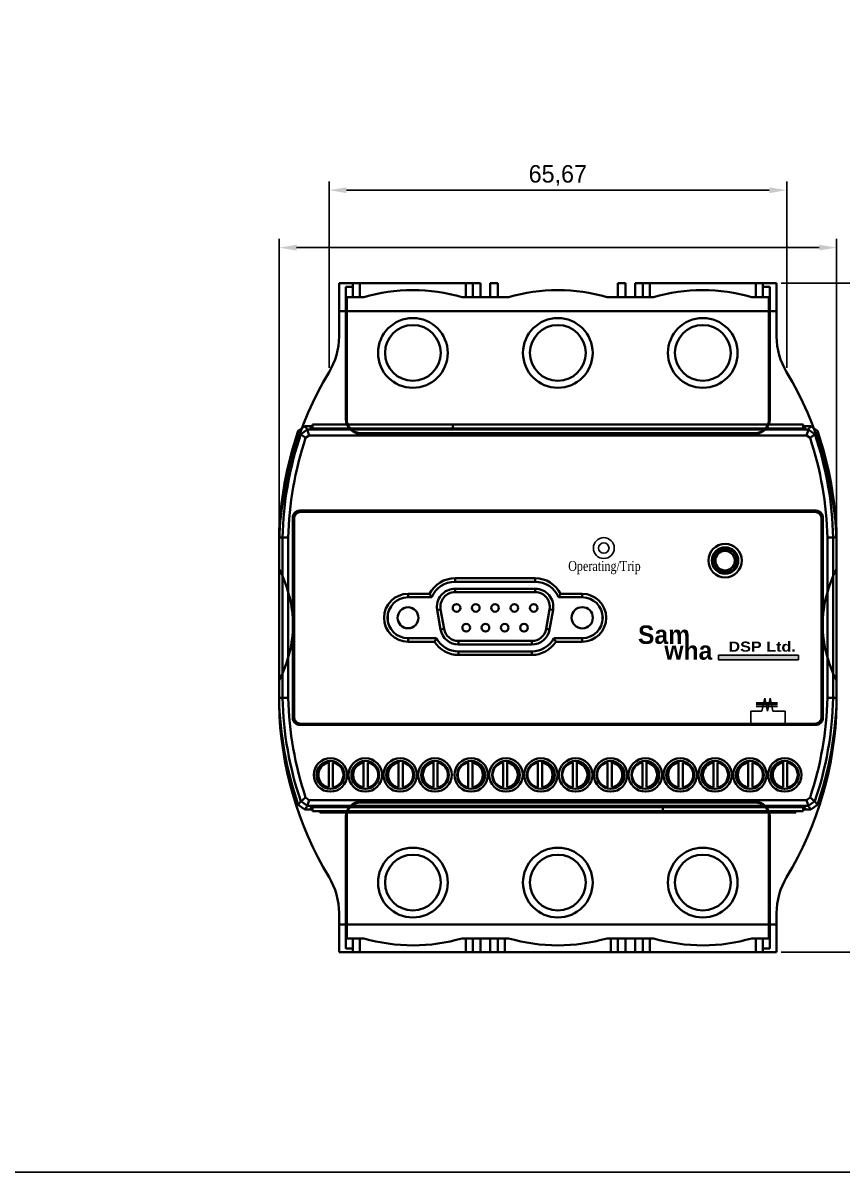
# Model space of a CAD drawing. Header units: millimetres. Extents: x 87 to 927, y 85 to 1088.
# Drawn here: x 507.1 to 624.6, y 407.9 to 572.7 of the extents above; entities that cross this region are included whole.
import ezdxf
from ezdxf.enums import TextEntityAlignment as Align

# ---------------------------------------------------------------- set-up
doc = ezdxf.new("R2010")
doc.units = ezdxf.units.MM
doc.linetypes.add('CENTER', pattern=[2, 1.25, -0.25, 0.25, -0.25])
for name, color, linetype in [('02___PRT_ALL_AXES', 7, 'Continuous'), ('03___PRT_ALL_CURVES', 7, 'Continuous'), ('1', 1, 'CENTER'), ('3', 3, 'Continuous'), ('4', 133, 'Continuous'), ('40', 4, 'Continuous'), ('55', 5, 'Continuous'), ('도면층1', 7, 'Continuous')]:
    doc.layers.add(name, color=color, linetype=linetype)
doc.styles.add('SS', font='batang.ttc', dxfattribs={"width": 0.8})
doc.styles.get("Standard").update_dxf_attribs({"font": 'BareunDotumPro1.ttf'})
doc.dimstyles.new('ISO-25', dxfattribs={"dimtxt": 2.5, "dimasz": 2.5, "dimexe": 1.25, "dimexo": 0.625, "dimtad": 1, "dimtxsty": 'Standard', "dimcen": 2.5, "dimadec": 0, "dimazin": 0, "dimtfac": 1, "dimtmove": 0, "dimatfit": 3, "dimfxl": 0, "dimarcsym": 0})

# ---------------------------------------------------------------- blocks, each defined once
blk = doc.blocks.new('*D13')
at = {"color": 0, "lineweight": -2}
for p, q in [((615.84, 535.39), (639.06, 535.39)), ((637.81, 441.89), (637.81, 532.89)), ((615.84, 439.39), (639.06, 439.39))]:
    blk.add_line(p, q, dxfattribs=at)
at = {"color": 0}
for points in [[(638.23, 532.89), (637.4, 532.89), (637.81, 535.39)], [(637.4, 441.89), (638.23, 441.89), (637.81, 439.39)]]:
    blk.add_solid(points, dxfattribs=at)
at = {"layer": 'Defpoints', "color": 0}
for p in [(615.21, 535.39), (637.81, 535.39), (615.21, 439.39)]:
    blk.add_point(p, dxfattribs=at)
at = {"color": 0, "insert": (635.94, 487.39), "char_height": 2.5, "attachment_point": 5, "rotation": 90}
blk.add_mtext('96', dxfattribs=at)
blk = doc.blocks.new('*D21')
at = {"color": 0, "lineweight": -2}
for p, q in [((550.98, 523.23), (550.98, 549.99)), ((616.65, 523.23), (616.65, 549.99)), ((553.48, 548.74), (614.15, 548.74))]:
    blk.add_line(p, q, dxfattribs=at)
at = {"color": 0}
for points in [[(553.48, 549.15), (553.48, 548.32), (550.98, 548.74)], [(614.15, 548.32), (614.15, 549.15), (616.65, 548.74)]]:
    blk.add_solid(points, dxfattribs=at)
at = {"layer": 'Defpoints', "color": 0}
for p in [(616.65, 548.74), (550.98, 522.61), (616.65, 522.61)]:
    blk.add_point(p, dxfattribs=at)
at = {"color": 0, "insert": (583.81, 550.85), "char_height": 2.5, "attachment_point": 5}
blk.add_mtext('65,67', dxfattribs=at)

msp = doc.modelspace()

# ---------------------------------------------------------------- hatches: boundary and pattern name
msp.add_hatch(color=5).paths.add_polyline_path([(606.889, 481.356), (606.889, 482.009), (618.359, 482.009), (618.359, 481.356)])

# ---------------------------------------------------------------- linework, layer by layer
for p, q in [((543.813, 499.512), (543.813, 541.744)), ((623.813, 499.512), (623.813, 541.744)), ((546.313, 540.494), (621.313, 540.494)), ((612.288, 475.195), (615.321, 475.195)), ((612.288, 474.936), (615.321, 474.936)), ((613.103, 474.002), (613.493, 475.87)), ((613.493, 475.87), (613.883, 474.002)), ((613.883, 474.002), (614.273, 475.87)), ((614.273, 475.87), (614.663, 474.002)), ((613.103, 474.002), (611.505, 474.002)), ((612.288, 474.677), (615.321, 474.677)), ((616.44, 474.002), (614.663, 474.002))]:
    msp.add_line(p, q)
at = {"color": 0, "linetype": 'ByBlock', "lineweight": 35}
for p, q in [((546.574, 514.216), (547.518, 514.887)), ((547.872, 514.391), (546.926, 513.713)), ((547.518, 514.887), (548.623, 514.887)), ((619.753, 514.391), (547.872, 514.391)), ((548.264, 514.887), (548.433, 514.548)), ((619.192, 514.548), (548.433, 514.548)), ((548.623, 515.137), (568.748, 515.137)), ((548.623, 514.548), (548.623, 515.137)), ((568.748, 515.137), (568.748, 514.548)), ((568.75, 515.137), (619, 515.137)), ((568.75, 514.548), (568.75, 515.137)), ((619, 515.137), (619, 514.548)), ((619, 514.887), (620.107, 514.887)), ((619.361, 514.887), (619.192, 514.548)), ((620.7, 513.713), (619.753, 514.391)), ((620.107, 514.887), (621.051, 514.216)), ((548.138, 513.563), (547.625, 513.196)), ((619.487, 513.563), (548.138, 513.563)), ((620.001, 513.196), (619.487, 513.563)), ((545.788, 501.762), (545.788, 473.013)), ((545.788, 501.762), (545.813, 501.737)), ((545.813, 501.737), (545.813, 473.037)), ((545.963, 501.587), (545.963, 473.187)), ((620.837, 502.762), (546.788, 502.762)), ((546.788, 502.762), (546.812, 502.737)), ((620.813, 502.737), (546.812, 502.737)), ((620.663, 502.587), (546.963, 502.587)), ((620.837, 502.762), (620.813, 502.737)), ((621.663, 473.187), (621.663, 501.587)), ((621.837, 501.762), (621.813, 501.737)), ((621.813, 473.037), (621.813, 501.737)), ((621.837, 473.013), (621.837, 501.762)), ((543.813, 475.887), (543.813, 498.887)), ((543.813, 498.887), (544.308, 498.882)), ((544.308, 498.882), (544.308, 475.893)), ((545.136, 498.882), (544.308, 498.882)), ((545.136, 498.866), (545.136, 475.908)), ((622.489, 498.882), (623.317, 498.882)), ((622.489, 475.908), (622.489, 498.866)), ((623.813, 498.887), (623.317, 498.882)), ((623.317, 475.893), (623.317, 498.882)), ((623.813, 498.887), (623.813, 475.887)), ((569.063, 493.057), (569.063, 492.557)), ((569.063, 493.057), (580.563, 493.057)), ((580.563, 493.057), (580.563, 492.557)), ((569.063, 492.557), (580.563, 492.557)), ((569.063, 491.057), (569.063, 491.557)), ((580.563, 491.557), (569.063, 491.557)), ((580.563, 491.057), (580.563, 491.557)), ((562.313, 490.822), (562.313, 490.322)), ((562.313, 490.822), (565.411, 490.822)), ((562.313, 490.322), (565.731, 490.322)), ((580.563, 491.057), (569.063, 491.057)), ((583.894, 490.322), (587.313, 490.322)), ((584.214, 490.822), (587.313, 490.822)), ((587.313, 490.822), (587.313, 490.322)), ((566.994, 488.592), (566.502, 488.506)), ((566.502, 488.506), (566.996, 485.706)), ((566.994, 488.592), (567.488, 485.792)), ((582.137, 485.792), (582.631, 488.592)), ((582.629, 485.706), (583.123, 488.506)), ((582.631, 488.592), (583.123, 488.506)), ((567.488, 485.792), (566.996, 485.706)), ((582.137, 485.792), (582.629, 485.706)), ((562.313, 483.952), (562.313, 484.452)), ((566.386, 484.452), (562.313, 484.452)), ((566.1, 483.952), (562.313, 483.952)), ((569.556, 484.057), (569.556, 483.557)), ((569.556, 484.057), (580.069, 484.057)), ((569.556, 483.557), (580.069, 483.557)), ((580.069, 484.057), (580.069, 483.557)), ((587.313, 484.452), (583.24, 484.452)), ((587.313, 483.952), (583.525, 483.952)), ((587.313, 483.952), (587.313, 484.452)), ((569.556, 482.057), (569.556, 482.557)), ((580.069, 482.557), (569.556, 482.557)), ((580.069, 482.057), (569.556, 482.057)), ((580.069, 482.057), (580.069, 482.557)), ((543.813, 475.887), (544.308, 475.893)), ((545.136, 475.893), (544.308, 475.893)), ((622.489, 475.893), (623.317, 475.893)), ((623.813, 475.887), (623.317, 475.893)), ((545.788, 473.013), (545.813, 473.037)), ((546.788, 472.013), (546.812, 472.037)), ((546.788, 472.013), (620.837, 472.013)), ((546.812, 472.037), (620.813, 472.037)), ((546.963, 472.187), (620.663, 472.187)), ((620.837, 472.013), (620.813, 472.037)), ((621.837, 473.013), (621.813, 473.037)), ((550.95, 463.062), (550.95, 466.612)), ((551.55, 463.062), (551.55, 466.612)), ((555.95, 463.062), (555.95, 466.612)), ((556.55, 463.062), (556.55, 466.612)), ((560.95, 463.062), (560.95, 466.612)), ((561.55, 463.062), (561.55, 466.612)), ((565.95, 463.062), (565.95, 466.612)), ((566.55, 463.062), (566.55, 466.612)), ((570.95, 463.062), (570.95, 466.612)), ((571.55, 463.062), (571.55, 466.612)), ((575.95, 463.062), (575.95, 466.612)), ((576.55, 463.062), (576.55, 466.612)), ((580.95, 463.062), (580.95, 466.612)), ((581.55, 463.062), (581.55, 466.612)), ((585.95, 463.062), (585.95, 466.612)), ((586.55, 463.062), (586.55, 466.612)), ((590.95, 463.062), (590.95, 466.612)), ((591.55, 463.062), (591.55, 466.612)), ((595.95, 463.062), (595.95, 466.612)), ((596.55, 463.062), (596.55, 466.612)), ((601.14, 463.062), (601.14, 466.612)), ((601.74, 463.062), (601.74, 466.612)), ((606.14, 463.062), (606.14, 466.612)), ((606.74, 463.062), (606.74, 466.612)), ((611.14, 463.062), (611.14, 466.612)), ((611.74, 463.062), (611.74, 466.612)), ((616.14, 463.062), (616.14, 466.612)), ((616.74, 463.062), (616.74, 466.612)), ((547.518, 459.887), (546.574, 460.558)), ((546.926, 461.061), (547.872, 460.383)), ((547.625, 461.579), (548.138, 461.211)), ((547.872, 460.383), (619.753, 460.383)), ((548.138, 461.211), (619.487, 461.211)), ((548.264, 459.887), (548.433, 460.226)), ((548.433, 460.226), (619.192, 460.226)), ((548.625, 459.637), (548.625, 460.226)), ((598.875, 460.226), (598.875, 459.637)), ((598.878, 459.637), (598.878, 460.226)), ((619.003, 460.226), (619.003, 459.637)), ((619.361, 459.887), (619.192, 460.226)), ((619.487, 461.211), (620.001, 461.579)), ((619.753, 460.383), (620.7, 461.061)), ((621.051, 460.558), (620.107, 459.887)), ((548.625, 459.887), (547.518, 459.887)), ((598.875, 459.637), (548.625, 459.637)), ((549.673, 459.637), (549.676, 459.467)), ((617.95, 459.467), (549.676, 459.467)), ((562.311, 459.467), (562.311, 459.637)), ((619.003, 459.637), (598.878, 459.637)), ((605.314, 459.467), (605.314, 459.637)), ((617.953, 459.637), (617.95, 459.467)), ((620.107, 459.887), (619.003, 459.887))]:
    msp.add_line(p, q, dxfattribs=at)
at = {"color": 5}
for p, q in [((606.889, 482.009), (618.359, 482.009)), ((606.889, 481.356), (606.889, 482.009)), ((618.359, 482.009), (618.359, 481.356)), ((618.359, 481.356), (606.889, 481.356))]:
    msp.add_line(p, q, dxfattribs=at)
at = {"color": 7, "linetype": 'Continuous'}
for p, q in [((611.505, 472.304), (611.505, 474.002)), ((616.44, 472.304), (616.44, 474.002))]:
    msp.add_line(p, q, dxfattribs=at)
msp.add_lwpolyline([(87.106, 988.9), (927.022, 988.9), (927.022, 407.862), (87.106, 407.862)], close=True)
at = {"color": 0, "linetype": 'ByBlock', "lineweight": 35}
for centre, radius in [((607.813, 495.587), 2.4), ((607.813, 495.587), 1.9), ((607.813, 495.587), 1.7), ((607.813, 495.587), 1.4), ((569.273, 488.807), 0.55), ((572.043, 488.807), 0.55), ((574.813, 488.807), 0.55), ((577.583, 488.807), 0.55), ((580.353, 488.807), 0.55), ((570.663, 485.967), 0.55), ((573.433, 485.967), 0.55), ((576.193, 485.967), 0.55), ((578.963, 485.967), 0.55), ((551.185, 464.837), 2.4), ((551.185, 464.837), 2), ((556.185, 464.837), 2.4), ((556.185, 464.837), 2), ((561.185, 464.837), 2.4), ((561.185, 464.837), 2), ((566.185, 464.837), 2.4), ((566.185, 464.837), 2), ((571.375, 464.837), 2.4), ((571.375, 464.837), 2), ((576.375, 464.837), 2.4), ((576.375, 464.837), 2), ((581.375, 464.837), 2.4), ((581.375, 464.837), 2), ((586.375, 464.837), 2.4), ((586.375, 464.837), 2), ((591.375, 464.837), 2.4), ((591.375, 464.837), 2), ((596.375, 464.837), 2.4), ((596.375, 464.837), 2), ((601.375, 464.837), 2.4), ((601.375, 464.837), 2), ((606.375, 464.837), 2.4), ((606.375, 464.837), 2), ((611.375, 464.837), 2.4), ((611.375, 464.837), 2), ((616.375, 464.837), 2.4), ((616.375, 464.837), 2)]:
    msp.add_circle(centre, radius, dxfattribs=at)
for centre, radius, start, end in [((593.801, 497.796), 50, 160.82791, 178.74912), ((593.801, 497.796), 49.504, 161.24388, 178.74287), ((593.801, 497.796), 48.677, 161.5561, 178.73961), ((573.825, 497.796), 48.677, 1.26039, 18.4439), ((573.825, 497.796), 49.504, 1.25713, 18.75612), ((573.825, 497.796), 50, 1.25088, 19.17209), ((546.963, 501.587), 1, 90, 180), ((620.663, 501.587), 1, 0, 90), ((569.063, 488.957), 4.1, 90, 152.94355), ((580.563, 488.957), 4.1, 27.05719, 90), ((569.063, 488.957), 3.6, 90, 157.71793), ((569.063, 488.957), 2.6, 90, 190), ((580.563, 488.957), 3.6, 22.28207, 90), ((580.563, 488.957), 2.6, 350, 90), ((562.313, 487.387), 3.435, 90, 270), ((562.313, 487.387), 2.935, 90, 270), ((569.063, 488.957), 2.1, 90, 190), ((580.563, 488.957), 2.1, 350, 90), ((587.313, 487.387), 3.435, 270, 90), ((587.313, 487.387), 2.935, 270, 90), ((569.556, 486.157), 2.6, 190, 270), ((569.556, 486.157), 2.1, 190, 270), ((580.069, 486.157), 2.1, 270, 350), ((580.069, 486.157), 2.6, 270, 350), ((569.556, 486.157), 4.1, 212.5345, 270), ((569.556, 486.157), 3.6, 208.26896, 270), ((580.069, 486.157), 3.6, 270, 331.73104), ((580.069, 486.157), 4.1, 270, 327.4655), ((593.801, 476.979), 50, 181.25088, 199.17209), ((593.801, 476.979), 49.504, 181.25713, 198.75612), ((593.801, 476.979), 48.677, 181.26039, 198.4439), ((573.825, 476.979), 48.677, 341.5561, 358.73961), ((573.825, 476.979), 49.504, 341.24388, 358.74287), ((573.825, 476.979), 50, 340.82791, 358.74912), ((546.963, 473.187), 1, 180, 270), ((620.663, 473.187), 1, 270, 0), ((551.25, 464.837), 1.8, 99.59407, 260.40593), ((551.25, 464.837), 1.8, 279.59407, 80.40593), ((556.25, 464.837), 1.8, 99.59407, 260.40593), ((556.25, 464.837), 1.8, 279.59407, 80.40593), ((561.25, 464.837), 1.8, 99.59407, 260.40593), ((561.25, 464.837), 1.8, 279.59407, 80.40593), ((566.25, 464.837), 1.8, 99.59407, 260.40593), ((566.25, 464.837), 1.8, 279.59407, 80.40593), ((571.25, 464.837), 1.8, 99.59407, 260.40593), ((571.25, 464.837), 1.8, 279.59407, 80.40593), ((576.25, 464.837), 1.8, 99.59407, 260.40593), ((576.25, 464.837), 1.8, 279.59407, 80.40593), ((581.25, 464.837), 1.8, 99.59407, 260.40593), ((581.25, 464.837), 1.8, 279.59407, 80.40593), ((586.25, 464.837), 1.8, 99.59407, 260.40593), ((586.25, 464.837), 1.8, 279.59407, 80.40593), ((591.25, 464.837), 1.8, 99.59407, 260.40593), ((591.25, 464.837), 1.8, 279.59407, 80.40593), ((596.25, 464.837), 1.8, 99.59407, 260.40593), ((596.25, 464.837), 1.8, 279.59407, 80.40593), ((601.44, 464.837), 1.8, 99.59407, 260.40593), ((601.44, 464.837), 1.8, 279.59407, 80.40593), ((606.44, 464.837), 1.8, 99.59407, 260.40593), ((606.44, 464.837), 1.8, 279.59407, 80.40593), ((611.44, 464.837), 1.8, 99.59407, 260.40593), ((611.44, 464.837), 1.8, 279.59407, 80.40593), ((616.44, 464.837), 1.8, 99.59407, 260.40593), ((616.44, 464.837), 1.8, 279.59407, 80.40593)]:
    msp.add_arc(centre, radius, start, end, dxfattribs=at)
for points, knots in [([(547.872, 514.391), (547.837, 514.44), (547.76, 514.548), (547.642, 514.713), (547.559, 514.83), (547.518, 514.887)], [0, 0, 0, 0, 0.17899192, 0.39786681, 0.60925193, 0.60925193, 0.60925193, 0.60925193]), ([(547.872, 514.391), (547.902, 514.302), (547.947, 514.116), (548.046, 513.843), (548.106, 513.657), (548.138, 513.563)], [0, 0, 0, 0, 0.28287008, 0.57326512, 0.86975369, 0.86975369, 0.86975369, 0.86975369]), ([(619.753, 514.391), (619.723, 514.302), (619.678, 514.116), (619.58, 513.843), (619.519, 513.657), (619.487, 513.563)], [0, 0, 0, 0, 0.28287466, 0.57326965, 0.86975368, 0.86975368, 0.86975368, 0.86975368]), ([(619.753, 514.391), (619.788, 514.44), (619.865, 514.547), (619.983, 514.712), (620.066, 514.829), (620.107, 514.887)], [0, 0, 0, 0, 0.17820854, 0.39708416, 0.60925193, 0.60925193, 0.60925193, 0.60925193]), ([(546.925, 513.713), (546.891, 513.762), (546.814, 513.872), (546.697, 514.039), (546.614, 514.158), (546.574, 514.216)], [0, 0, 0, 0, 0.18024777, 0.40064801, 0.61349574, 0.61349574, 0.61349574, 0.61349574]), ([(546.925, 513.713), (547, 513.656), (547.162, 513.553), (547.388, 513.372), (547.546, 513.256), (547.625, 513.196)], [0, 0, 0, 0, 0.28246747, 0.5729897, 0.87011684, 0.87011684, 0.87011684, 0.87011684]), ([(620.7, 513.713), (620.625, 513.656), (620.464, 513.553), (620.237, 513.372), (620.079, 513.256), (620, 513.196)], [0, 0, 0, 0, 0.28246279, 0.57298506, 0.87011686, 0.87011686, 0.87011686, 0.87011686]), ([(620.7, 513.713), (620.734, 513.762), (620.811, 513.871), (620.928, 514.039), (621.011, 514.158), (621.051, 514.216)], [0, 0, 0, 0, 0.17945891, 0.39985993, 0.61349574, 0.61349574, 0.61349574, 0.61349574]), ([(545.788, 501.762), (545.788, 501.866), (545.821, 502.076), (545.966, 502.359), (546.191, 502.584), (546.474, 502.728), (546.684, 502.762), (546.788, 502.762)], [0, 0, 0, 0, 0.31286, 0.6256693, 0.9384589, 1.2512679, 1.5641278, 1.5641278, 1.5641278, 1.5641278]), ([(546.812, 502.737), (546.708, 502.737), (546.498, 502.704), (546.215, 502.56), (545.99, 502.335), (545.846, 502.052), (545.813, 501.842), (545.813, 501.737)], [0, 0, 0, 0, 0.3128599, 0.6256689, 0.9384586, 1.2512678, 1.5641278, 1.5641278, 1.5641278, 1.5641278]), ([(621.813, 501.737), (621.813, 501.842), (621.779, 502.052), (621.635, 502.335), (621.41, 502.56), (621.127, 502.704), (620.917, 502.737), (620.813, 502.737)], [0, 0, 0, 0, 0.3128599, 0.6256689, 0.9384586, 1.2512678, 1.5641278, 1.5641278, 1.5641278, 1.5641278]), ([(620.837, 502.762), (620.941, 502.762), (621.151, 502.728), (621.435, 502.584), (621.66, 502.359), (621.804, 502.076), (621.837, 501.866), (621.837, 501.762)], [0, 0, 0, 0, 0.31286, 0.6256693, 0.9384589, 1.2512679, 1.5641278, 1.5641278, 1.5641278, 1.5641278]), ([(565.731, 490.322), (565.695, 490.376), (565.623, 490.485), (565.517, 490.652), (565.446, 490.765), (565.411, 490.822)], [0, 0, 0, 0, 0.19415575, 0.39205987, 0.59372276, 0.59372276, 0.59372276, 0.59372276]), ([(583.894, 490.322), (583.93, 490.376), (584.002, 490.485), (584.108, 490.652), (584.179, 490.765), (584.214, 490.822)], [0, 0, 0, 0, 0.19410924, 0.39200941, 0.59371784, 0.59371784, 0.59371784, 0.59371784]), ([(566.386, 484.452), (566.353, 484.398), (566.289, 484.289), (566.194, 484.122), (566.131, 484.009), (566.1, 483.952)], [0, 0, 0, 0, 0.18852858, 0.38053284, 0.57601707, 0.57601707, 0.57601707, 0.57601707]), ([(583.24, 484.452), (583.272, 484.398), (583.336, 484.289), (583.431, 484.122), (583.494, 484.009), (583.525, 483.952)], [0, 0, 0, 0, 0.18852858, 0.38053284, 0.57601707, 0.57601707, 0.57601707, 0.57601707]), ([(546.788, 472.013), (546.684, 472.013), (546.474, 472.046), (546.191, 472.19), (545.966, 472.415), (545.821, 472.698), (545.788, 472.908), (545.788, 473.013)], [0, 0, 0, 0, 0.31286, 0.6256693, 0.9384589, 1.2512679, 1.5641278, 1.5641278, 1.5641278, 1.5641278]), ([(545.813, 473.037), (545.813, 472.933), (545.846, 472.723), (545.99, 472.44), (546.215, 472.215), (546.498, 472.07), (546.708, 472.037), (546.812, 472.037)], [0, 0, 0, 0, 0.3128599, 0.6256689, 0.9384586, 1.2512678, 1.5641278, 1.5641278, 1.5641278, 1.5641278]), ([(620.813, 472.037), (620.917, 472.037), (621.127, 472.07), (621.41, 472.215), (621.635, 472.44), (621.779, 472.723), (621.813, 472.933), (621.813, 473.037)], [0, 0, 0, 0, 0.3128599, 0.6256689, 0.9384586, 1.2512678, 1.5641278, 1.5641278, 1.5641278, 1.5641278]), ([(621.837, 473.013), (621.837, 472.908), (621.804, 472.698), (621.66, 472.415), (621.435, 472.19), (621.151, 472.046), (620.941, 472.013), (620.837, 472.013)], [0, 0, 0, 0, 0.31286, 0.6256693, 0.9384589, 1.2512679, 1.5641278, 1.5641278, 1.5641278, 1.5641278]), ([(546.925, 461.061), (546.891, 461.012), (546.815, 460.903), (546.697, 460.735), (546.615, 460.617), (546.574, 460.558)], [0, 0, 0, 0, 0.17945891, 0.39985993, 0.61349574, 0.61349574, 0.61349574, 0.61349574]), ([(546.925, 461.061), (547, 461.118), (547.162, 461.221), (547.388, 461.402), (547.546, 461.519), (547.625, 461.578)], [0, 0, 0, 0, 0.28246295, 0.57298523, 0.87011684, 0.87011684, 0.87011684, 0.87011684]), ([(547.872, 460.383), (547.837, 460.335), (547.76, 460.227), (547.642, 460.062), (547.559, 459.945), (547.518, 459.887)], [0, 0, 0, 0, 0.17820854, 0.39708416, 0.60925193, 0.60925193, 0.60925193, 0.60925193]), ([(547.872, 460.383), (547.902, 460.472), (547.947, 460.658), (548.046, 460.931), (548.106, 461.117), (548.138, 461.211)], [0, 0, 0, 0, 0.28287466, 0.57326965, 0.86975368, 0.86975368, 0.86975368, 0.86975368]), ([(619.753, 460.383), (619.723, 460.472), (619.678, 460.658), (619.58, 460.931), (619.519, 461.117), (619.487, 461.211)], [0, 0, 0, 0, 0.28287008, 0.57326512, 0.86975369, 0.86975369, 0.86975369, 0.86975369]), ([(619.753, 460.383), (619.788, 460.335), (619.865, 460.227), (619.983, 460.061), (620.067, 459.945), (620.107, 459.887)], [0, 0, 0, 0, 0.17899192, 0.39786681, 0.60925193, 0.60925193, 0.60925193, 0.60925193]), ([(620.7, 461.061), (620.625, 461.118), (620.464, 461.221), (620.237, 461.402), (620.079, 461.519), (620, 461.578)], [0, 0, 0, 0, 0.28246763, 0.57298986, 0.87011682, 0.87011682, 0.87011682, 0.87011682]), ([(620.7, 461.061), (620.734, 461.012), (620.811, 460.903), (620.928, 460.735), (621.011, 460.617), (621.051, 460.558)], [0, 0, 0, 0, 0.18024777, 0.40064801, 0.61349574, 0.61349574, 0.61349574, 0.61349574])]:
    msp.add_open_spline(points, degree=3, knots=knots, dxfattribs=at)
for points in [[(546.313, 540.91), (546.313, 540.077), (543.813, 540.494)], [(621.313, 540.91), (621.313, 540.077), (623.813, 540.494)]]:
    msp.add_solid(points)
at = {"layer": '02___PRT_ALL_AXES', "color": 0, "linetype": 'ByBlock', "lineweight": 35}
for p, q in [((559.408, 487.015), (559.408, 487.761)), ((590.218, 487.759), (590.218, 487.014))]:
    msp.add_line(p, q, dxfattribs=at)
for centre, radius in [((562.313, 487.387), 1.5), ((587.313, 487.387), 1.525)]:
    msp.add_circle(centre, radius, dxfattribs=at)
for centre, start, end in [((551.25, 464.837), 93.69703, 266.30815), ((556.25, 464.837), 93.69703, 266.30815), ((561.25, 464.837), 93.69703, 266.30815), ((566.25, 464.837), 93.69703, 266.30815), ((571.25, 464.837), 273.69457, 86.30569), ((576.25, 464.837), 273.69457, 86.30569), ((581.25, 464.837), 273.69457, 86.30569), ((586.25, 464.837), 273.69457, 86.30569), ((591.25, 464.837), 273.69457, 86.30569), ((596.25, 464.837), 273.69457, 86.30569), ((601.44, 464.837), 94.22842, 265.77923), ((606.44, 464.837), 94.22842, 265.77923), ((611.44, 464.837), 94.22842, 265.77923), ((616.44, 464.837), 94.22842, 265.77923)]:
    msp.add_arc(centre, 2, start, end, dxfattribs=at)
at = {"layer": '03___PRT_ALL_CURVES', "color": 4, "linetype": 'Continuous'}
msp.add_circle((590.41, 497.387), 0.75, dxfattribs=at)
at = {"layer": '1', "color": 0, "linetype": 'ByBlock', "lineweight": 35}
for centre, radius in [((563.013, 525.387), 5), ((563.013, 525.387), 4), ((583.813, 525.387), 5), ((583.813, 525.387), 4), ((604.613, 525.387), 5), ((604.613, 525.387), 4), ((563.013, 449.387), 5), ((563.013, 449.387), 4), ((583.813, 449.387), 5), ((583.813, 449.387), 4), ((604.613, 449.387), 5), ((604.613, 449.387), 4)]:
    msp.add_circle(centre, radius, dxfattribs=at)
at = {"layer": '3', "color": 0, "linetype": 'ByBlock', "lineweight": 35}
for p, q in [((553.513, 533.387), (555.955, 533.387)), ((553.513, 533.387), (553.513, 531.387)), ((570.07, 533.387), (576.755, 533.387)), ((590.87, 533.387), (597.555, 533.387)), ((611.67, 533.387), (614.113, 533.387)), ((614.113, 531.387), (614.113, 533.387)), ((614.113, 531.387), (553.513, 531.387)), ((553.513, 443.387), (614.113, 443.387)), ((553.513, 443.387), (553.513, 441.387)), ((614.113, 441.387), (614.113, 443.387)), ((555.955, 441.387), (553.513, 441.387)), ((576.755, 441.387), (570.07, 441.387)), ((597.555, 441.387), (590.87, 441.387)), ((614.113, 441.387), (611.67, 441.387))]:
    msp.add_line(p, q, dxfattribs=at)
for points, degree, knots in [([(555.955, 533.387), (558.244, 534.049), (560.566, 534.383), (565.367, 534.391), (567.767, 534.053), (570.07, 533.387)], 3, [0, 0, 0, 0, 0.5, 0.5, 1, 1, 1, 1]), ([(590.87, 533.387), (588.577, 534.05), (586.239, 534.387), (581.38, 534.387), (579.048, 534.05), (576.755, 533.387)], 3, [0, 0, 0, 0, 0.5, 0.5, 1, 1, 1, 1]), ([(597.555, 533.387), (599.844, 534.049), (602.166, 534.383), (606.967, 534.391), (609.367, 534.053), (611.67, 533.387)], 3, [0, 0, 0, 0, 0.5, 0.5, 1, 1, 1, 1]), ([(553.513, 515.887), (553.513, 526.169), (553.513, 531.387)], 1, [0, 0, 0.6633277, 1, 1]), ([(614.113, 515.887), (614.113, 526.169), (614.113, 531.387)], 1, [0, 0, 0.6633277, 1, 1]), ([(553.513, 515.887), (553.513, 515.755), (553.526, 515.625), (553.564, 515.434), (553.579, 515.37), (553.617, 515.245), (553.64, 515.182), (553.715, 515.001), (553.776, 514.886), (553.921, 514.669), (554.006, 514.566), (554.19, 514.381), (554.291, 514.298), (554.454, 514.189), (554.511, 514.155), (554.627, 514.093), (554.744, 514.037), (554.867, 513.993), (554.992, 513.955), (555.056, 513.939), (555.25, 513.9), (555.381, 513.887), (555.513, 513.887)], 3, [0, 0, 0, 0, 0.125, 0.125, 0.1875, 0.1875, 0.25, 0.25, 0.375, 0.375, 0.5, 0.5, 0.625, 0.625, 0.6875, 0.6875, 0.75, 0.8125, 0.8125, 0.875, 0.875, 1, 1, 1, 1]), ([(612.113, 513.887), (612.245, 513.887), (612.374, 513.9), (612.566, 513.938), (612.629, 513.954), (612.755, 513.992), (612.817, 514.014), (612.999, 514.089), (613.114, 514.151), (613.331, 514.296), (613.434, 514.38), (613.619, 514.565), (613.701, 514.665), (613.811, 514.829), (613.845, 514.886), (613.907, 515.001), (613.963, 515.119), (614.007, 515.242), (614.045, 515.367), (614.061, 515.431), (614.1, 515.624), (614.113, 515.755), (614.113, 515.887)], 3, [0, 0, 0, 0, 0.125, 0.125, 0.1875, 0.1875, 0.25, 0.25, 0.375, 0.375, 0.5, 0.5, 0.625, 0.625, 0.6875, 0.6875, 0.75, 0.8125, 0.8125, 0.875, 0.875, 1, 1, 1, 1]), ([(555.513, 460.887), (555.381, 460.887), (555.251, 460.874), (555.059, 460.836), (554.996, 460.82), (554.87, 460.782), (554.808, 460.76), (554.626, 460.685), (554.511, 460.623), (554.294, 460.478), (554.191, 460.394), (554.007, 460.21), (553.924, 460.109), (553.814, 459.945), (553.78, 459.889), (553.718, 459.773), (553.663, 459.655), (553.619, 459.533), (553.58, 459.408), (553.564, 459.344), (553.526, 459.15), (553.513, 459.019), (553.513, 458.887)], 3, [0, 0, 0, 0, 0.125, 0.125, 0.1875, 0.1875, 0.25, 0.25, 0.375, 0.375, 0.5, 0.5, 0.625, 0.625, 0.6875, 0.6875, 0.75, 0.8125, 0.8125, 0.875, 0.875, 1, 1, 1, 1]), ([(614.113, 458.887), (614.113, 459.019), (614.1, 459.149), (614.062, 459.341), (614.046, 459.404), (614.008, 459.53), (613.985, 459.592), (613.91, 459.774), (613.849, 459.888), (613.704, 460.106), (613.619, 460.209), (613.435, 460.393), (613.335, 460.476), (613.171, 460.586), (613.114, 460.62), (612.999, 460.681), (612.881, 460.737), (612.758, 460.781), (612.633, 460.819), (612.569, 460.835), (612.375, 460.874), (612.245, 460.887), (612.113, 460.887)], 3, [0, 0, 0, 0, 0.125, 0.125, 0.1875, 0.1875, 0.25, 0.25, 0.375, 0.375, 0.5, 0.5, 0.625, 0.625, 0.6875, 0.6875, 0.75, 0.8125, 0.8125, 0.875, 0.875, 1, 1, 1, 1]), ([(553.513, 458.887), (553.513, 448.606), (553.513, 443.387)], 1, [0, 0, 0.6633277, 1, 1]), ([(614.113, 458.887), (614.113, 448.606), (614.113, 443.387)], 1, [0, 0, 0.6633277, 1, 1]), ([(570.07, 441.387), (567.781, 440.725), (565.459, 440.392), (560.658, 440.383), (558.258, 440.721), (555.955, 441.387)], 3, [0, 0, 0, 0, 0.5, 0.5, 1, 1, 1, 1]), ([(576.755, 441.387), (579.049, 440.724), (581.386, 440.387), (586.245, 440.387), (588.577, 440.724), (590.87, 441.387)], 3, [0, 0, 0, 0, 0.5, 0.5, 1, 1, 1, 1]), ([(611.67, 441.387), (609.381, 440.725), (607.059, 440.392), (602.258, 440.383), (599.858, 440.721), (597.555, 441.387)], 3, [0, 0, 0, 0, 0.5, 0.5, 1, 1, 1, 1])]:
    msp.add_open_spline(points, degree=degree, knots=knots, dxfattribs=at)
for points in [[(555.513, 513.887), (612.113, 513.887)], [(612.113, 460.887), (555.513, 460.887)]]:
    msp.add_open_spline(points, degree=1, dxfattribs=at)
at = {"layer": '4', "color": 0, "linetype": 'ByBlock', "lineweight": 35}
for p, q in [((543.813, 474.887), (543.813, 478.387)), ((623.813, 478.387), (623.813, 474.887)), ((561.313, 460.987), (561.313, 460.887)), ((570.813, 460.987), (570.813, 460.887)), ((596.813, 460.887), (596.813, 460.987)), ((606.313, 460.887), (606.313, 460.987)), ((553.413, 458.887), (553.413, 443.387)), ((614.213, 458.887), (614.213, 443.387)), ((614.213, 447.387), (614.213, 439.923)), ((552.413, 443.387), (552.413, 445.007)), ((615.213, 443.387), (615.213, 445.007)), ((552.413, 443.387), (553.413, 443.387)), ((552.413, 443.387), (552.413, 439.387)), ((553.413, 443.387), (553.413, 439.923)), ((614.213, 443.387), (615.213, 443.387)), ((615.213, 439.387), (615.213, 443.387)), ((554.413, 439.923), (554.413, 441.387)), ((555.413, 441.387), (555.413, 439.387)), ((570.613, 439.387), (570.613, 441.387)), ((571.613, 441.387), (571.613, 439.387)), ((572.713, 439.387), (572.713, 441.387)), ((574.113, 439.387), (574.113, 441.387)), ((575.213, 439.387), (575.213, 441.387)), ((576.213, 441.387), (576.213, 439.387)), ((591.413, 439.387), (591.413, 441.387)), ((592.413, 441.387), (592.413, 439.387)), ((593.513, 441.387), (593.513, 439.387)), ((594.913, 441.387), (594.913, 439.387)), ((596.013, 439.387), (596.013, 441.387)), ((597.013, 441.387), (597.013, 439.387)), ((612.213, 439.387), (612.213, 441.387)), ((613.213, 439.923), (613.213, 441.387)), ((552.413, 439.387), (554.413, 439.387)), ((554.413, 439.923), (553.413, 439.923)), ((554.413, 439.387), (554.413, 439.923)), ((555.413, 439.387), (554.413, 439.387)), ((555.413, 439.387), (570.613, 439.387)), ((571.613, 439.387), (570.613, 439.387)), ((571.613, 439.387), (572.713, 439.387)), ((574.113, 439.387), (572.713, 439.387)), ((574.113, 439.387), (575.213, 439.387)), ((576.213, 439.387), (575.213, 439.387)), ((576.213, 439.387), (591.413, 439.387)), ((592.413, 439.387), (591.413, 439.387)), ((592.413, 439.387), (593.513, 439.387)), ((593.513, 439.387), (594.913, 439.387)), ((594.913, 439.387), (596.013, 439.387)), ((597.013, 439.387), (596.013, 439.387)), ((612.213, 439.387), (597.013, 439.387)), ((613.213, 439.387), (612.213, 439.387)), ((613.213, 439.923), (613.213, 439.387)), ((614.213, 439.923), (613.213, 439.923)), ((613.213, 439.387), (615.213, 439.387))]:
    msp.add_line(p, q, dxfattribs=at)
msp.add_arc((593.801, 475.979), 50, 181.25088, 211.0777, dxfattribs=at)
at = {"layer": '4', "color": 0, "linetype": 'ByBlock', "lineweight": 35, "extrusion": (0, 0, -1)}
for centre, radius, start, end in [((-573.825, 475.979), 50, 181.25088, 211.0777), ((-555.513, 458.887), 2.1, 0, 90), ((-612.113, 458.887), 2.1, 90, 180), ((-542.413, 445.007), 10, 148.9223, 180), ((-625.213, 445.007), 10, 0, 31.0777)]:
    msp.add_arc(centre, radius, start, end, dxfattribs=at)
at = {"layer": '4', "color": 0, "linetype": 'ByBlock', "lineweight": 35}
for points in [[(543.813, 478.387), (545.146, 481.054), (545.813, 483.72), (545.813, 486.387)], [(621.813, 486.387), (621.813, 483.72), (622.479, 481.054), (623.813, 478.387)], [(562.213, 460.887), (562.213, 460.92), (562.213, 460.954), (562.213, 460.987)], [(569.913, 460.887), (569.913, 460.92), (569.913, 460.954), (569.913, 460.987)], [(597.713, 460.987), (597.713, 460.954), (597.713, 460.92), (597.713, 460.887)], [(605.413, 460.987), (605.413, 460.954), (605.413, 460.92), (605.413, 460.887)]]:
    msp.add_open_spline(points, degree=3, dxfattribs=at)
msp.add_open_spline([(612.113, 460.987), (602.679, 460.987), (593.246, 460.987), (583.813, 460.987), (574.856, 460.987), (565.9, 460.987), (556.943, 460.987), (556.466, 460.987), (555.989, 460.987), (555.513, 460.987)], degree=3, knots=[0, 0, 0, 0, 0.5, 0.5, 0.5, 0.9747244, 0.9747244, 0.9747244, 1, 1, 1, 1], dxfattribs=at)
at = {"layer": '55', "color": 0, "linetype": 'ByBlock', "lineweight": 35}
for p, q in [((554.413, 535.387), (552.413, 535.387)), ((552.413, 535.387), (552.413, 531.387)), ((553.413, 534.851), (554.413, 534.851)), ((553.413, 527.387), (553.413, 534.851)), ((554.413, 534.851), (554.413, 535.387)), ((554.413, 535.387), (555.413, 535.387)), ((554.413, 534.851), (554.413, 533.387)), ((555.413, 535.387), (555.413, 533.387)), ((555.413, 535.387), (570.613, 535.387)), ((570.613, 533.387), (570.613, 535.387)), ((570.613, 535.387), (571.613, 535.387)), ((571.613, 535.387), (571.613, 533.387)), ((572.713, 535.387), (571.613, 535.387)), ((572.713, 533.387), (572.713, 535.387)), ((575.213, 535.387), (574.113, 535.387)), ((574.113, 533.387), (574.113, 535.387)), ((575.213, 533.387), (575.213, 535.387)), ((593.513, 535.387), (592.413, 535.387)), ((592.413, 535.387), (592.413, 533.387)), ((593.513, 535.387), (593.513, 533.387)), ((594.913, 535.387), (594.913, 533.387)), ((596.013, 535.387), (594.913, 535.387)), ((596.013, 533.387), (596.013, 535.387)), ((596.013, 535.387), (597.013, 535.387)), ((597.013, 535.387), (597.013, 533.387)), ((612.213, 535.387), (597.013, 535.387)), ((612.213, 533.387), (612.213, 535.387)), ((612.213, 535.387), (613.213, 535.387)), ((613.213, 535.387), (613.213, 534.851)), ((615.213, 535.387), (613.213, 535.387)), ((613.213, 534.851), (614.213, 534.851)), ((613.213, 534.851), (613.213, 533.387)), ((614.213, 531.387), (614.213, 534.851)), ((615.213, 531.387), (615.213, 535.387)), ((552.413, 531.387), (552.413, 527.768)), ((553.413, 531.387), (552.413, 531.387)), ((553.413, 515.887), (553.413, 531.387)), ((615.213, 531.387), (614.213, 531.387)), ((614.213, 515.887), (614.213, 531.387)), ((615.213, 531.387), (615.213, 527.768)), ((554.232, 514.387), (554.043, 514.387)), ((555.513, 513.787), (612.113, 513.787)), ((561.313, 513.787), (561.313, 513.887)), ((570.813, 513.787), (570.813, 513.887)), ((596.813, 513.787), (596.813, 513.887)), ((606.313, 513.787), (606.313, 513.887)), ((613.582, 514.387), (613.417, 514.387)), ((543.813, 494.387), (543.813, 497.887)), ((623.813, 497.887), (623.813, 494.387))]:
    msp.add_line(p, q, dxfattribs=at)
at = {"layer": '55', "color": 0, "linetype": 'ByBlock', "lineweight": 35, "extrusion": (0, 0, -1)}
for centre, radius, start, end in [((-542.413, 527.768), 10, 180, 211.0777), ((-625.213, 527.768), 10, 328.9223, 0), ((-593.801, 496.796), 50, 1.25088, 31.0777), ((-555.513, 515.887), 2.1, 270, 0), ((-612.113, 515.887), 2.1, 180, 270)]:
    msp.add_arc(centre, radius, start, end, dxfattribs=at)
at = {"layer": '55', "color": 0, "linetype": 'ByBlock', "lineweight": 35}
msp.add_arc((573.825, 496.796), 50, 1.25088, 31.0777, dxfattribs=at)
for points in [[(557.228, 513.887), (557.227, 513.854), (557.227, 513.82), (557.226, 513.787)], [(562.213, 513.787), (562.213, 513.82), (562.213, 513.854), (562.213, 513.887)], [(569.913, 513.787), (569.913, 513.82), (569.913, 513.854), (569.913, 513.887)], [(597.713, 513.787), (597.713, 513.82), (597.713, 513.854), (597.713, 513.887)], [(605.413, 513.787), (605.413, 513.82), (605.413, 513.854), (605.413, 513.887)], [(610.399, 513.787), (610.399, 513.82), (610.398, 513.854), (610.397, 513.887)], [(545.813, 486.387), (545.813, 489.054), (545.146, 491.72), (543.813, 494.387)], [(623.813, 494.387), (622.479, 491.72), (621.813, 489.054), (621.813, 486.387)]]:
    msp.add_open_spline(points, degree=3, dxfattribs=at)
at = {"layer": '도면층1'}
msp.add_circle((590.41, 497.387), 1.5, dxfattribs=at)

# ---------------------------------------------------------------- texts
at = {"color": 20, "insert": (595.314, 486.285), "char_height": 2.646, "width": 9.50854, "attachment_point": 1}
msp.add_mtext('{\\fPump Demi Bold LET|b0|i0|c0|p2;Sam}', dxfattribs=at)
at = {"color": 5, "insert": (599.102, 484.02), "char_height": 2.646, "width": 9.50854, "attachment_point": 1}
msp.add_mtext('{\\fPump Demi Bold LET|b0|i0|c0|p2;wha}', dxfattribs=at)
at = {"color": 0, "insert": (608.295, 483.974), "char_height": 1.45133, "width": 10.0641, "attachment_point": 1}
msp.add_mtext('{\\fArial Black|b0|i0|c0|p34;DSP Ltd.}', dxfattribs=at)
at = {"layer": '40', "color": 0, "style": 'SS', "width": 0.8}
msp.add_text('Operating/Trip', height=1.4352, dxfattribs=at).set_placement((590.501, 494.106), align=Align.CENTER)

# ---------------------------------------------------------------- dimensions: what is measured, and where the dimension line sits
dim = msp.add_linear_dim(base=(616.648, 548.735), p1=(550.977, 522.606), p2=(616.648, 522.606), dimstyle='ISO-25')
dim.commit()
dim.dimension.update_dxf_attribs({"geometry": '*D21', "text_midpoint": (583.813, 550.849)})
dim = msp.add_linear_dim(base=(637.812, 535.387), p1=(615.213, 439.387), p2=(615.213, 535.387), angle=90, dimstyle='ISO-25', override={"dimfxl": 3})
dim.commit()
dim.dimension.update_dxf_attribs({"geometry": '*D13', "text_midpoint": (635.937, 487.387)})

doc.saveas('drawing.dxf')
